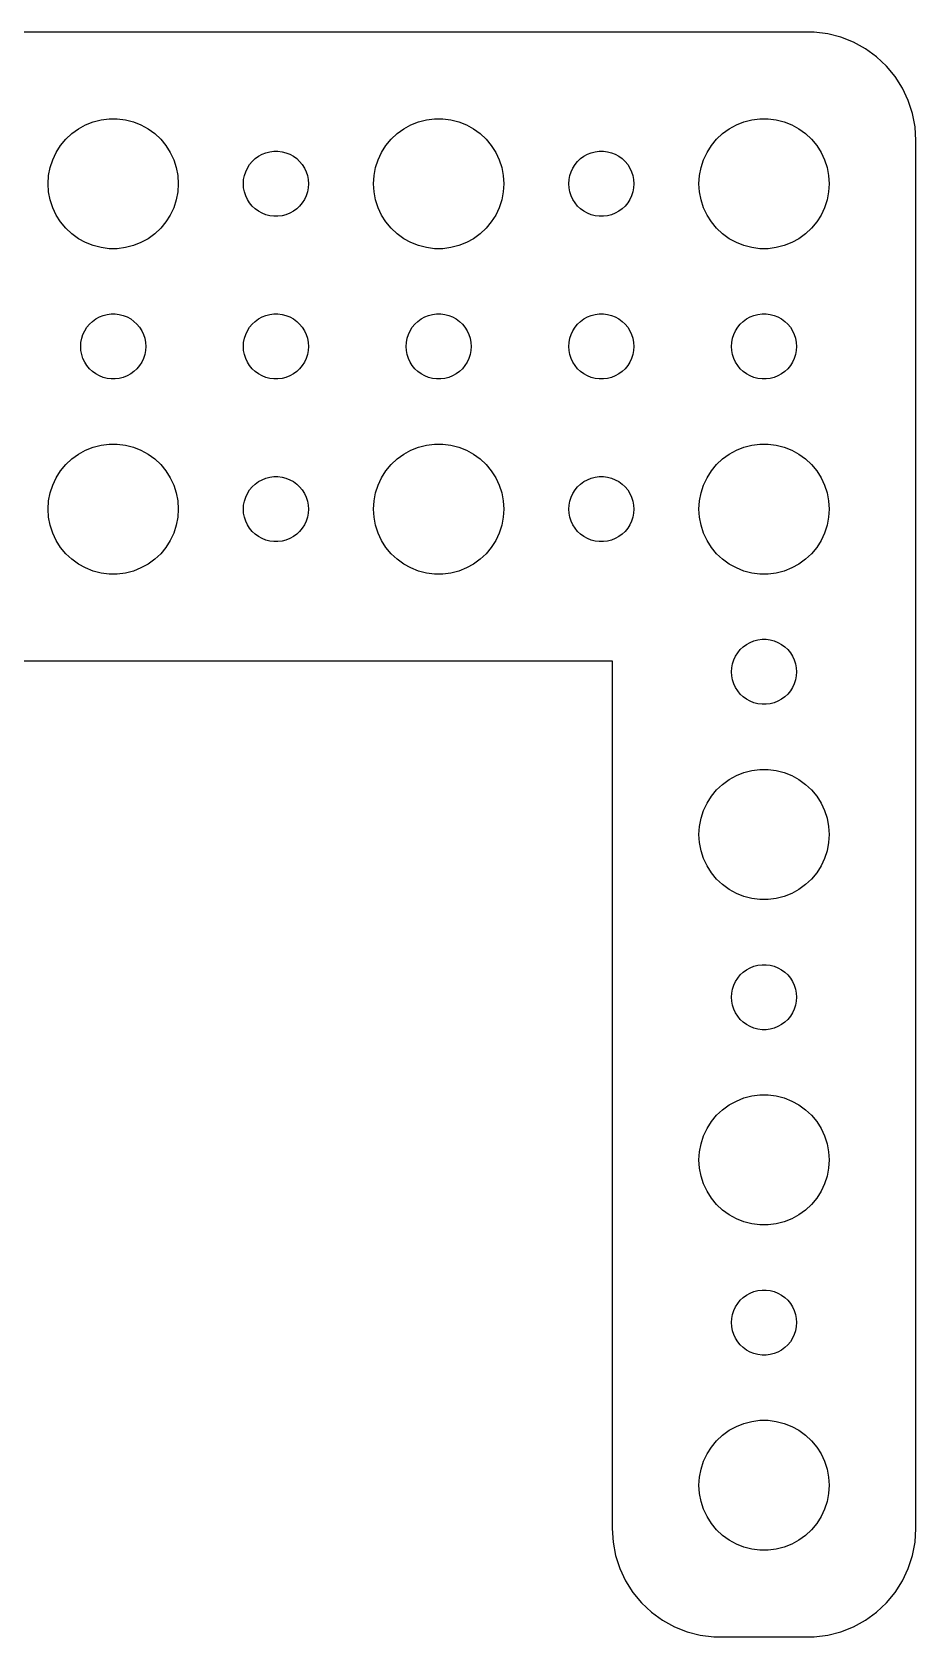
# Model space of a CAD drawing. Header units: metres. Extents: x -37 to 37, y 131 to 373.
# Drawn here: x -3.7 to 37, y 215 to 289 of the extents above; entities that cross this region are included whole.
import ezdxf

# ---------------------------------------------------------------- set-up
doc = ezdxf.new("R2010")
doc.units = ezdxf.units.M

msp = doc.modelspace()

# ---------------------------------------------------------------- linework, layer by layer
for p, q in [((32.3139, 288.99), (-32.3139, 288.99)), ((32.9369, 288.911), (32.3139, 288.99)), ((33.5451, 288.755), (32.9369, 288.911)), ((34.1289, 288.524), (33.5451, 288.755)), ((34.6791, 288.222), (34.1289, 288.524)), ((35.1871, 287.853), (34.6791, 288.222)), ((35.6448, 287.423), (35.1871, 287.853)), ((36.0451, 286.939), (35.6448, 287.423)), ((36.3815, 286.409), (36.0451, 286.939)), ((36.6489, 285.841), (36.3815, 286.409)), ((36.8429, 285.243), (36.6489, 285.841)), ((-1.27733, 284.714), (-0.92705, 284.853)), ((-0.92705, 284.853), (-0.56213, 284.947)), ((-0.56213, 284.947), (-0.18837, 284.994)), ((-0.18837, 284.994), (0.18837, 284.994)), ((0.18837, 284.994), (0.56213, 284.947)), ((0.56213, 284.947), (0.92705, 284.853)), ((0.92705, 284.853), (1.27733, 284.714)), ((13.7227, 284.714), (14.0729, 284.853)), ((14.0729, 284.853), (14.4379, 284.947)), ((14.4379, 284.947), (14.8116, 284.994)), ((14.8116, 284.994), (15.1884, 284.994)), ((15.1884, 284.994), (15.5621, 284.947)), ((15.5621, 284.947), (15.927, 284.853)), ((15.927, 284.853), (16.2773, 284.714)), ((28.7227, 284.714), (29.0729, 284.853)), ((29.0729, 284.853), (29.4379, 284.947)), ((29.4379, 284.947), (29.8116, 284.994)), ((29.8116, 284.994), (30.1884, 284.994)), ((30.1884, 284.994), (30.5621, 284.947)), ((30.5621, 284.947), (30.927, 284.853)), ((30.927, 284.853), (31.2773, 284.714)), ((36.9606, 284.627), (36.8429, 285.243)), ((-2.1869, 284.054), (-1.91226, 284.312)), ((-1.91226, 284.312), (-1.60747, 284.533)), ((-1.60747, 284.533), (-1.27733, 284.714)), ((1.27733, 284.714), (1.60747, 284.533)), ((1.60747, 284.533), (1.91226, 284.312)), ((1.91226, 284.312), (2.1869, 284.054)), ((12.8131, 284.054), (13.0877, 284.312)), ((13.0877, 284.312), (13.3925, 284.533)), ((13.3925, 284.533), (13.7227, 284.714)), ((16.2773, 284.714), (16.6075, 284.533)), ((16.6075, 284.533), (16.9123, 284.312)), ((16.9123, 284.312), (17.1869, 284.054)), ((27.8131, 284.054), (28.0877, 284.312)), ((28.0877, 284.312), (28.3925, 284.533)), ((28.3925, 284.533), (28.7227, 284.714)), ((31.2773, 284.714), (31.6075, 284.533)), ((31.6075, 284.533), (31.9123, 284.312)), ((31.9123, 284.312), (32.1869, 284.054)), ((37, 284), (36.9606, 284.627)), ((-2.78932, 283.104), (-2.62891, 283.445)), ((-2.62891, 283.445), (-2.42705, 283.763)), ((-2.42705, 283.763), (-2.1869, 284.054)), ((2.1869, 284.054), (2.42705, 283.763)), ((2.42705, 283.763), (2.62891, 283.445)), ((2.62891, 283.445), (2.78932, 283.104)), ((6.69626, 283.266), (6.86133, 283.357)), ((6.86133, 283.357), (7.03647, 283.427)), ((7.03647, 283.427), (7.21892, 283.473)), ((7.21892, 283.473), (7.40581, 283.497)), ((7.40581, 283.497), (7.59418, 283.497)), ((7.59418, 283.497), (7.78107, 283.473)), ((7.78107, 283.473), (7.96352, 283.427)), ((7.96352, 283.427), (8.13866, 283.357)), ((8.13866, 283.357), (8.30373, 283.266)), ((12.2107, 283.104), (12.3711, 283.445)), ((12.3711, 283.445), (12.5729, 283.763)), ((12.5729, 283.763), (12.8131, 284.054)), ((17.1869, 284.054), (17.427, 283.763)), ((17.427, 283.763), (17.6289, 283.445)), ((17.6289, 283.445), (17.7893, 283.104)), ((21.6963, 283.266), (21.8613, 283.357)), ((21.8613, 283.357), (22.0365, 283.427)), ((22.0365, 283.427), (22.2189, 283.473)), ((22.2189, 283.473), (22.4058, 283.497)), ((22.4058, 283.497), (22.5942, 283.497)), ((22.5942, 283.497), (22.7811, 283.473)), ((22.7811, 283.473), (22.9635, 283.427)), ((22.9635, 283.427), (23.1387, 283.357)), ((23.1387, 283.357), (23.3037, 283.266)), ((27.2107, 283.104), (27.3711, 283.445)), ((27.3711, 283.445), (27.5729, 283.763)), ((27.5729, 283.763), (27.8131, 284.054)), ((32.1869, 284.054), (32.427, 283.763)), ((32.427, 283.763), (32.6289, 283.445)), ((32.6289, 283.445), (32.7893, 283.104)), ((37, 220), (37, 284)), ((-2.97633, 282.376), (-2.90575, 282.746)), ((-2.90575, 282.746), (-2.78932, 283.104)), ((2.78932, 283.104), (2.90575, 282.746)), ((2.90575, 282.746), (2.97633, 282.376)), ((6.10533, 282.552), (6.18553, 282.723)), ((6.18553, 282.723), (6.28647, 282.882)), ((6.28647, 282.882), (6.40654, 283.027)), ((6.40654, 283.027), (6.54385, 283.156)), ((6.54385, 283.156), (6.69626, 283.266)), ((8.30373, 283.266), (8.45613, 283.156)), ((8.45613, 283.156), (8.59344, 283.027)), ((8.59344, 283.027), (8.71352, 282.882)), ((8.71352, 282.882), (8.81445, 282.723)), ((8.81445, 282.723), (8.89465, 282.552)), ((12.0237, 282.376), (12.0942, 282.746)), ((12.0942, 282.746), (12.2107, 283.104)), ((17.7893, 283.104), (17.9057, 282.746)), ((17.9057, 282.746), (17.9763, 282.376)), ((21.1053, 282.552), (21.1855, 282.723)), ((21.1855, 282.723), (21.2865, 282.882)), ((21.2865, 282.882), (21.4065, 283.027)), ((21.4065, 283.027), (21.5439, 283.156)), ((21.5439, 283.156), (21.6963, 283.266)), ((23.3037, 283.266), (23.4561, 283.156)), ((23.4561, 283.156), (23.5934, 283.027)), ((23.5934, 283.027), (23.7135, 282.882)), ((23.7135, 282.882), (23.8145, 282.723)), ((23.8145, 282.723), (23.8947, 282.552)), ((27.0237, 282.376), (27.0942, 282.746)), ((27.0942, 282.746), (27.2107, 283.104)), ((32.7893, 283.104), (32.9057, 282.746)), ((32.9057, 282.746), (32.9763, 282.376)), ((-3, 282), (-2.97633, 282.376)), ((-2.97633, 281.624), (-3, 282)), ((2.97633, 282.376), (3, 282)), ((3, 282), (2.97633, 281.624)), ((6, 282), (6.01183, 282.188)), ((6.01183, 281.812), (6, 282)), ((6.01183, 282.188), (6.04712, 282.373)), ((6.04712, 282.373), (6.10533, 282.552)), ((8.89465, 282.552), (8.95287, 282.373)), ((8.95287, 282.373), (8.98816, 282.188)), ((8.98816, 282.188), (9, 282)), ((9, 282), (8.98816, 281.812)), ((12, 282), (12.0237, 282.376)), ((12.0237, 281.624), (12, 282)), ((17.9763, 282.376), (18, 282)), ((18, 282), (17.9763, 281.624)), ((21, 282), (21.0118, 282.188)), ((21.0118, 281.812), (21, 282)), ((21.0118, 282.188), (21.0471, 282.373)), ((21.0471, 282.373), (21.1053, 282.552)), ((23.8947, 282.552), (23.9529, 282.373)), ((23.9529, 282.373), (23.9882, 282.188)), ((23.9882, 282.188), (24, 282)), ((24, 282), (23.9882, 281.812)), ((27, 282), (27.0237, 282.376)), ((27.0237, 281.624), (27, 282)), ((32.9763, 282.376), (33, 282)), ((33, 282), (32.9763, 281.624)), ((-2.90575, 281.254), (-2.97633, 281.624)), ((-2.78932, 280.896), (-2.90575, 281.254)), ((2.90575, 281.254), (2.78932, 280.896)), ((2.97633, 281.624), (2.90575, 281.254)), ((6.04712, 281.627), (6.01183, 281.812)), ((6.10533, 281.448), (6.04712, 281.627)), ((6.18553, 281.277), (6.10533, 281.448)), ((6.28647, 281.118), (6.18553, 281.277)), ((8.81445, 281.277), (8.71352, 281.118)), ((8.89465, 281.448), (8.81445, 281.277)), ((8.95287, 281.627), (8.89465, 281.448)), ((8.98816, 281.812), (8.95287, 281.627)), ((12.0942, 281.254), (12.0237, 281.624)), ((12.2107, 280.896), (12.0942, 281.254)), ((17.9057, 281.254), (17.7893, 280.896)), ((17.9763, 281.624), (17.9057, 281.254)), ((21.0471, 281.627), (21.0118, 281.812)), ((21.1053, 281.448), (21.0471, 281.627)), ((21.1855, 281.277), (21.1053, 281.448)), ((21.2865, 281.118), (21.1855, 281.277)), ((23.8145, 281.277), (23.7135, 281.118)), ((23.8947, 281.448), (23.8145, 281.277)), ((23.9529, 281.627), (23.8947, 281.448)), ((23.9882, 281.812), (23.9529, 281.627)), ((27.0942, 281.254), (27.0237, 281.624)), ((27.2107, 280.896), (27.0942, 281.254)), ((32.9057, 281.254), (32.7893, 280.896)), ((32.9763, 281.624), (32.9057, 281.254)), ((-2.62891, 280.555), (-2.78932, 280.896)), ((-2.42705, 280.237), (-2.62891, 280.555)), ((2.62891, 280.555), (2.42705, 280.237)), ((2.78932, 280.896), (2.62891, 280.555)), ((6.40654, 280.973), (6.28647, 281.118)), ((6.54385, 280.844), (6.40654, 280.973)), ((6.69626, 280.734), (6.54385, 280.844)), ((6.86133, 280.643), (6.69626, 280.734)), ((7.03647, 280.573), (6.86133, 280.643)), ((7.21892, 280.527), (7.03647, 280.573)), ((7.40581, 280.503), (7.21892, 280.527)), ((7.59418, 280.503), (7.40581, 280.503)), ((7.78107, 280.527), (7.59418, 280.503)), ((7.96352, 280.573), (7.78107, 280.527)), ((8.13866, 280.643), (7.96352, 280.573)), ((8.30373, 280.734), (8.13866, 280.643)), ((8.45613, 280.844), (8.30373, 280.734)), ((8.59344, 280.973), (8.45613, 280.844)), ((8.71352, 281.118), (8.59344, 280.973)), ((12.3711, 280.555), (12.2107, 280.896)), ((12.5729, 280.237), (12.3711, 280.555)), ((17.6289, 280.555), (17.427, 280.237)), ((17.7893, 280.896), (17.6289, 280.555)), ((21.4065, 280.973), (21.2865, 281.118)), ((21.5439, 280.844), (21.4065, 280.973)), ((21.6963, 280.734), (21.5439, 280.844)), ((21.8613, 280.643), (21.6963, 280.734)), ((22.0365, 280.573), (21.8613, 280.643)), ((22.2189, 280.527), (22.0365, 280.573)), ((22.4058, 280.503), (22.2189, 280.527)), ((22.5942, 280.503), (22.4058, 280.503)), ((22.7811, 280.527), (22.5942, 280.503)), ((22.9635, 280.573), (22.7811, 280.527)), ((23.1387, 280.643), (22.9635, 280.573)), ((23.3037, 280.734), (23.1387, 280.643)), ((23.4561, 280.844), (23.3037, 280.734)), ((23.5934, 280.973), (23.4561, 280.844)), ((23.7135, 281.118), (23.5934, 280.973)), ((27.3711, 280.555), (27.2107, 280.896)), ((27.5729, 280.237), (27.3711, 280.555)), ((32.6289, 280.555), (32.427, 280.237)), ((32.7893, 280.896), (32.6289, 280.555)), ((-2.1869, 279.946), (-2.42705, 280.237)), ((-1.91226, 279.688), (-2.1869, 279.946)), ((-1.60747, 279.467), (-1.91226, 279.688)), ((1.91226, 279.688), (1.60747, 279.467)), ((2.1869, 279.946), (1.91226, 279.688)), ((2.42705, 280.237), (2.1869, 279.946)), ((12.8131, 279.946), (12.5729, 280.237)), ((13.0877, 279.688), (12.8131, 279.946)), ((13.3925, 279.467), (13.0877, 279.688)), ((16.9123, 279.688), (16.6075, 279.467)), ((17.1869, 279.946), (16.9123, 279.688)), ((17.427, 280.237), (17.1869, 279.946)), ((27.8131, 279.946), (27.5729, 280.237)), ((28.0877, 279.688), (27.8131, 279.946)), ((28.3925, 279.467), (28.0877, 279.688)), ((31.9123, 279.688), (31.6075, 279.467)), ((32.1869, 279.946), (31.9123, 279.688)), ((32.427, 280.237), (32.1869, 279.946)), ((-1.27733, 279.286), (-1.60747, 279.467)), ((-0.92705, 279.147), (-1.27733, 279.286)), ((-0.56213, 279.053), (-0.92705, 279.147)), ((-0.18837, 279.006), (-0.56213, 279.053)), ((0.18837, 279.006), (-0.18837, 279.006)), ((0.56213, 279.053), (0.18837, 279.006)), ((0.92705, 279.147), (0.56213, 279.053)), ((1.27733, 279.286), (0.92705, 279.147)), ((1.60747, 279.467), (1.27733, 279.286)), ((13.7227, 279.286), (13.3925, 279.467)), ((14.0729, 279.147), (13.7227, 279.286)), ((14.4379, 279.053), (14.0729, 279.147)), ((14.8116, 279.006), (14.4379, 279.053)), ((15.1884, 279.006), (14.8116, 279.006)), ((15.5621, 279.053), (15.1884, 279.006)), ((15.927, 279.147), (15.5621, 279.053)), ((16.2773, 279.286), (15.927, 279.147)), ((16.6075, 279.467), (16.2773, 279.286)), ((28.7227, 279.286), (28.3925, 279.467)), ((29.0729, 279.147), (28.7227, 279.286)), ((29.4379, 279.053), (29.0729, 279.147)), ((29.8116, 279.006), (29.4379, 279.053)), ((30.1884, 279.006), (29.8116, 279.006)), ((30.5621, 279.053), (30.1884, 279.006)), ((30.927, 279.147), (30.5621, 279.053)), ((31.2773, 279.286), (30.927, 279.147)), ((31.6075, 279.467), (31.2773, 279.286)), ((-0.46352, 275.927), (-0.28107, 275.973)), ((-0.28107, 275.973), (-0.09418, 275.997)), ((-0.09418, 275.997), (0.09418, 275.997)), ((0.09418, 275.997), (0.28107, 275.973)), ((0.28107, 275.973), (0.46352, 275.927)), ((7.03647, 275.927), (7.21892, 275.973)), ((7.21892, 275.973), (7.40581, 275.997)), ((7.40581, 275.997), (7.59418, 275.997)), ((7.59418, 275.997), (7.78107, 275.973)), ((7.78107, 275.973), (7.96352, 275.927)), ((14.5365, 275.927), (14.7189, 275.973)), ((14.7189, 275.973), (14.9058, 275.997)), ((14.9058, 275.997), (15.0942, 275.997)), ((15.0942, 275.997), (15.2811, 275.973)), ((15.2811, 275.973), (15.4635, 275.927)), ((22.0365, 275.927), (22.2189, 275.973)), ((22.2189, 275.973), (22.4058, 275.997)), ((22.4058, 275.997), (22.5942, 275.997)), ((22.5942, 275.997), (22.7811, 275.973)), ((22.7811, 275.973), (22.9635, 275.927)), ((29.5365, 275.927), (29.7189, 275.973)), ((29.7189, 275.973), (29.9058, 275.997)), ((29.9058, 275.997), (30.0942, 275.997)), ((30.0942, 275.997), (30.2811, 275.973)), ((30.2811, 275.973), (30.4635, 275.927)), ((-1.39465, 275.052), (-1.31445, 275.223)), ((-1.31445, 275.223), (-1.21352, 275.382)), ((-1.21352, 275.382), (-1.09344, 275.527)), ((-1.09344, 275.527), (-0.95613, 275.656)), ((-0.95613, 275.656), (-0.80373, 275.766)), ((-0.80373, 275.766), (-0.63866, 275.857)), ((-0.63866, 275.857), (-0.46352, 275.927)), ((0.46352, 275.927), (0.63866, 275.857)), ((0.63866, 275.857), (0.80373, 275.766)), ((0.80373, 275.766), (0.95613, 275.656)), ((0.95613, 275.656), (1.09344, 275.527)), ((1.09344, 275.527), (1.21352, 275.382)), ((1.21352, 275.382), (1.31445, 275.223)), ((1.31445, 275.223), (1.39465, 275.052)), ((6.10533, 275.052), (6.18553, 275.223)), ((6.18553, 275.223), (6.28647, 275.382)), ((6.28647, 275.382), (6.40654, 275.527)), ((6.40654, 275.527), (6.54385, 275.656)), ((6.54385, 275.656), (6.69626, 275.766)), ((6.69626, 275.766), (6.86133, 275.857)), ((6.86133, 275.857), (7.03647, 275.927)), ((7.96352, 275.927), (8.13866, 275.857)), ((8.13866, 275.857), (8.30373, 275.766)), ((8.30373, 275.766), (8.45613, 275.656)), ((8.45613, 275.656), (8.59344, 275.527)), ((8.59344, 275.527), (8.71352, 275.382)), ((8.71352, 275.382), (8.81445, 275.223)), ((8.81445, 275.223), (8.89465, 275.052)), ((13.6053, 275.052), (13.6855, 275.223)), ((13.6855, 275.223), (13.7865, 275.382)), ((13.7865, 275.382), (13.9065, 275.527)), ((13.9065, 275.527), (14.0439, 275.656)), ((14.0439, 275.656), (14.1963, 275.766)), ((14.1963, 275.766), (14.3613, 275.857)), ((14.3613, 275.857), (14.5365, 275.927)), ((15.4635, 275.927), (15.6387, 275.857)), ((15.6387, 275.857), (15.8037, 275.766)), ((15.8037, 275.766), (15.9561, 275.656)), ((15.9561, 275.656), (16.0934, 275.527)), ((16.0934, 275.527), (16.2135, 275.382)), ((16.2135, 275.382), (16.3145, 275.223)), ((16.3145, 275.223), (16.3947, 275.052)), ((21.1053, 275.052), (21.1855, 275.223)), ((21.1855, 275.223), (21.2865, 275.382)), ((21.2865, 275.382), (21.4065, 275.527)), ((21.4065, 275.527), (21.5439, 275.656)), ((21.5439, 275.656), (21.6963, 275.766)), ((21.6963, 275.766), (21.8613, 275.857)), ((21.8613, 275.857), (22.0365, 275.927)), ((22.9635, 275.927), (23.1387, 275.857)), ((23.1387, 275.857), (23.3037, 275.766)), ((23.3037, 275.766), (23.4561, 275.656)), ((23.4561, 275.656), (23.5934, 275.527)), ((23.5934, 275.527), (23.7135, 275.382)), ((23.7135, 275.382), (23.8145, 275.223)), ((23.8145, 275.223), (23.8947, 275.052)), ((28.6053, 275.052), (28.6855, 275.223)), ((28.6855, 275.223), (28.7865, 275.382)), ((28.7865, 275.382), (28.9065, 275.527)), ((28.9065, 275.527), (29.0439, 275.656)), ((29.0439, 275.656), (29.1963, 275.766)), ((29.1963, 275.766), (29.3613, 275.857)), ((29.3613, 275.857), (29.5365, 275.927)), ((30.4635, 275.927), (30.6387, 275.857)), ((30.6387, 275.857), (30.8037, 275.766)), ((30.8037, 275.766), (30.9561, 275.656)), ((30.9561, 275.656), (31.0934, 275.527)), ((31.0934, 275.527), (31.2135, 275.382)), ((31.2135, 275.382), (31.3145, 275.223)), ((31.3145, 275.223), (31.3947, 275.052)), ((-1.5, 274.5), (-1.48816, 274.688)), ((-1.48816, 274.312), (-1.5, 274.5)), ((-1.48816, 274.688), (-1.45287, 274.873)), ((-1.45287, 274.873), (-1.39465, 275.052)), ((1.39465, 275.052), (1.45287, 274.873)), ((1.45287, 274.873), (1.48816, 274.688)), ((1.48816, 274.688), (1.5, 274.5)), ((1.5, 274.5), (1.48816, 274.312)), ((6, 274.5), (6.01183, 274.688)), ((6.01183, 274.312), (6, 274.5)), ((6.01183, 274.688), (6.04712, 274.873)), ((6.04712, 274.873), (6.10533, 275.052)), ((8.89465, 275.052), (8.95287, 274.873)), ((8.95287, 274.873), (8.98816, 274.688)), ((8.98816, 274.688), (9, 274.5)), ((9, 274.5), (8.98816, 274.312)), ((13.5, 274.5), (13.5118, 274.688)), ((13.5118, 274.312), (13.5, 274.5)), ((13.5118, 274.688), (13.5471, 274.873)), ((13.5471, 274.873), (13.6053, 275.052)), ((16.3947, 275.052), (16.4529, 274.873)), ((16.4529, 274.873), (16.4882, 274.688)), ((16.4882, 274.688), (16.5, 274.5)), ((16.5, 274.5), (16.4882, 274.312)), ((21, 274.5), (21.0118, 274.688)), ((21.0118, 274.312), (21, 274.5)), ((21.0118, 274.688), (21.0471, 274.873)), ((21.0471, 274.873), (21.1053, 275.052)), ((23.8947, 275.052), (23.9529, 274.873)), ((23.9529, 274.873), (23.9882, 274.688)), ((23.9882, 274.688), (24, 274.5)), ((24, 274.5), (23.9882, 274.312)), ((28.5, 274.5), (28.5118, 274.688)), ((28.5118, 274.312), (28.5, 274.5)), ((28.5118, 274.688), (28.5471, 274.873)), ((28.5471, 274.873), (28.6053, 275.052)), ((31.3947, 275.052), (31.4529, 274.873)), ((31.4529, 274.873), (31.4882, 274.688)), ((31.4882, 274.688), (31.5, 274.5)), ((31.5, 274.5), (31.4882, 274.312)), ((-1.45287, 274.127), (-1.48816, 274.312)), ((-1.39465, 273.948), (-1.45287, 274.127)), ((-1.31445, 273.777), (-1.39465, 273.948)), ((-1.21352, 273.618), (-1.31445, 273.777)), ((1.31445, 273.777), (1.21352, 273.618)), ((1.39465, 273.948), (1.31445, 273.777)), ((1.45287, 274.127), (1.39465, 273.948)), ((1.48816, 274.312), (1.45287, 274.127)), ((6.04712, 274.127), (6.01183, 274.312)), ((6.10533, 273.948), (6.04712, 274.127)), ((6.18553, 273.777), (6.10533, 273.948)), ((6.28647, 273.618), (6.18553, 273.777)), ((8.81445, 273.777), (8.71352, 273.618)), ((8.89465, 273.948), (8.81445, 273.777)), ((8.95287, 274.127), (8.89465, 273.948)), ((8.98816, 274.312), (8.95287, 274.127)), ((13.5471, 274.127), (13.5118, 274.312)), ((13.6053, 273.948), (13.5471, 274.127)), ((13.6855, 273.777), (13.6053, 273.948)), ((13.7865, 273.618), (13.6855, 273.777)), ((16.3145, 273.777), (16.2135, 273.618)), ((16.3947, 273.948), (16.3145, 273.777)), ((16.4529, 274.127), (16.3947, 273.948)), ((16.4882, 274.312), (16.4529, 274.127)), ((21.0471, 274.127), (21.0118, 274.312)), ((21.1053, 273.948), (21.0471, 274.127)), ((21.1855, 273.777), (21.1053, 273.948)), ((21.2865, 273.618), (21.1855, 273.777)), ((23.8145, 273.777), (23.7135, 273.618)), ((23.8947, 273.948), (23.8145, 273.777)), ((23.9529, 274.127), (23.8947, 273.948)), ((23.9882, 274.312), (23.9529, 274.127)), ((28.5471, 274.127), (28.5118, 274.312)), ((28.6053, 273.948), (28.5471, 274.127)), ((28.6855, 273.777), (28.6053, 273.948)), ((28.7865, 273.618), (28.6855, 273.777)), ((31.3145, 273.777), (31.2135, 273.618)), ((31.3947, 273.948), (31.3145, 273.777)), ((31.4529, 274.127), (31.3947, 273.948)), ((31.4882, 274.312), (31.4529, 274.127)), ((-1.09344, 273.473), (-1.21352, 273.618)), ((-0.95613, 273.344), (-1.09344, 273.473)), ((-0.80373, 273.234), (-0.95613, 273.344)), ((-0.63866, 273.143), (-0.80373, 273.234)), ((-0.46352, 273.073), (-0.63866, 273.143)), ((-0.28107, 273.027), (-0.46352, 273.073)), ((-0.09418, 273.003), (-0.28107, 273.027)), ((0.09418, 273.003), (-0.09418, 273.003)), ((0.28107, 273.027), (0.09418, 273.003)), ((0.46352, 273.073), (0.28107, 273.027)), ((0.63866, 273.143), (0.46352, 273.073)), ((0.80373, 273.234), (0.63866, 273.143)), ((0.95613, 273.344), (0.80373, 273.234)), ((1.09344, 273.473), (0.95613, 273.344)), ((1.21352, 273.618), (1.09344, 273.473)), ((6.40654, 273.473), (6.28647, 273.618)), ((6.54385, 273.344), (6.40654, 273.473)), ((6.69626, 273.234), (6.54385, 273.344)), ((6.86133, 273.143), (6.69626, 273.234)), ((7.03647, 273.073), (6.86133, 273.143)), ((7.21892, 273.027), (7.03647, 273.073)), ((7.40581, 273.003), (7.21892, 273.027)), ((7.59418, 273.003), (7.40581, 273.003)), ((7.78107, 273.027), (7.59418, 273.003)), ((7.96352, 273.073), (7.78107, 273.027)), ((8.13866, 273.143), (7.96352, 273.073)), ((8.30373, 273.234), (8.13866, 273.143)), ((8.45613, 273.344), (8.30373, 273.234)), ((8.59344, 273.473), (8.45613, 273.344)), ((8.71352, 273.618), (8.59344, 273.473)), ((13.9065, 273.473), (13.7865, 273.618)), ((14.0439, 273.344), (13.9065, 273.473)), ((14.1963, 273.234), (14.0439, 273.344)), ((14.3613, 273.143), (14.1963, 273.234)), ((14.5365, 273.073), (14.3613, 273.143)), ((14.7189, 273.027), (14.5365, 273.073)), ((14.9058, 273.003), (14.7189, 273.027)), ((15.0942, 273.003), (14.9058, 273.003)), ((15.2811, 273.027), (15.0942, 273.003)), ((15.4635, 273.073), (15.2811, 273.027)), ((15.6387, 273.143), (15.4635, 273.073)), ((15.8037, 273.234), (15.6387, 273.143)), ((15.9561, 273.344), (15.8037, 273.234)), ((16.0934, 273.473), (15.9561, 273.344)), ((16.2135, 273.618), (16.0934, 273.473)), ((21.4065, 273.473), (21.2865, 273.618)), ((21.5439, 273.344), (21.4065, 273.473)), ((21.6963, 273.234), (21.5439, 273.344)), ((21.8613, 273.143), (21.6963, 273.234)), ((22.0365, 273.073), (21.8613, 273.143)), ((22.2189, 273.027), (22.0365, 273.073)), ((22.4058, 273.003), (22.2189, 273.027)), ((22.5942, 273.003), (22.4058, 273.003)), ((22.7811, 273.027), (22.5942, 273.003)), ((22.9635, 273.073), (22.7811, 273.027)), ((23.1387, 273.143), (22.9635, 273.073)), ((23.3037, 273.234), (23.1387, 273.143)), ((23.4561, 273.344), (23.3037, 273.234)), ((23.5934, 273.473), (23.4561, 273.344)), ((23.7135, 273.618), (23.5934, 273.473)), ((28.9065, 273.473), (28.7865, 273.618)), ((29.0439, 273.344), (28.9065, 273.473)), ((29.1963, 273.234), (29.0439, 273.344)), ((29.3613, 273.143), (29.1963, 273.234)), ((29.5365, 273.073), (29.3613, 273.143)), ((29.7189, 273.027), (29.5365, 273.073)), ((29.9058, 273.003), (29.7189, 273.027)), ((30.0942, 273.003), (29.9058, 273.003)), ((30.2811, 273.027), (30.0942, 273.003)), ((30.4635, 273.073), (30.2811, 273.027)), ((30.6387, 273.143), (30.4635, 273.073)), ((30.8037, 273.234), (30.6387, 273.143)), ((30.9561, 273.344), (30.8037, 273.234)), ((31.0934, 273.473), (30.9561, 273.344)), ((31.2135, 273.618), (31.0934, 273.473)), ((-2.1869, 269.054), (-1.91226, 269.312)), ((-1.91226, 269.312), (-1.60747, 269.533)), ((-1.60747, 269.533), (-1.27733, 269.714)), ((-1.27733, 269.714), (-0.92705, 269.853)), ((-0.92705, 269.853), (-0.56213, 269.947)), ((-0.56213, 269.947), (-0.18837, 269.994)), ((-0.18837, 269.994), (0.18837, 269.994)), ((0.18837, 269.994), (0.56213, 269.947)), ((0.56213, 269.947), (0.92705, 269.853)), ((0.92705, 269.853), (1.27733, 269.714)), ((1.27733, 269.714), (1.60747, 269.533)), ((1.60747, 269.533), (1.91226, 269.312)), ((1.91226, 269.312), (2.1869, 269.054)), ((12.8131, 269.054), (13.0877, 269.312)), ((13.0877, 269.312), (13.3925, 269.533)), ((13.3925, 269.533), (13.7227, 269.714)), ((13.7227, 269.714), (14.0729, 269.853)), ((14.0729, 269.853), (14.4379, 269.947)), ((14.4379, 269.947), (14.8116, 269.994)), ((14.8116, 269.994), (15.1884, 269.994)), ((15.1884, 269.994), (15.5621, 269.947)), ((15.5621, 269.947), (15.927, 269.853)), ((15.927, 269.853), (16.2773, 269.714)), ((16.2773, 269.714), (16.6075, 269.533)), ((16.6075, 269.533), (16.9123, 269.312)), ((16.9123, 269.312), (17.1869, 269.054)), ((27.8131, 269.054), (28.0877, 269.312)), ((28.0877, 269.312), (28.3925, 269.533)), ((28.3925, 269.533), (28.7227, 269.714)), ((28.7227, 269.714), (29.0729, 269.853)), ((29.0729, 269.853), (29.4379, 269.947)), ((29.4379, 269.947), (29.8116, 269.994)), ((29.8116, 269.994), (30.1884, 269.994)), ((30.1884, 269.994), (30.5621, 269.947)), ((30.5621, 269.947), (30.927, 269.853)), ((30.927, 269.853), (31.2773, 269.714)), ((31.2773, 269.714), (31.6075, 269.533)), ((31.6075, 269.533), (31.9123, 269.312)), ((31.9123, 269.312), (32.1869, 269.054)), ((-2.62891, 268.445), (-2.42705, 268.763)), ((-2.42705, 268.763), (-2.1869, 269.054)), ((2.1869, 269.054), (2.42705, 268.763)), ((2.42705, 268.763), (2.62891, 268.445)), ((12.3711, 268.445), (12.5729, 268.763)), ((12.5729, 268.763), (12.8131, 269.054)), ((17.1869, 269.054), (17.427, 268.763)), ((17.427, 268.763), (17.6289, 268.445)), ((27.3711, 268.445), (27.5729, 268.763)), ((27.5729, 268.763), (27.8131, 269.054)), ((32.1869, 269.054), (32.427, 268.763)), ((32.427, 268.763), (32.6289, 268.445)), ((-2.90575, 267.746), (-2.78932, 268.104)), ((-2.78932, 268.104), (-2.62891, 268.445)), ((2.62891, 268.445), (2.78932, 268.104)), ((2.78932, 268.104), (2.90575, 267.746)), ((6.18553, 267.723), (6.28647, 267.882)), ((6.28647, 267.882), (6.40654, 268.027)), ((6.40654, 268.027), (6.54385, 268.156)), ((6.54385, 268.156), (6.69626, 268.266)), ((6.69626, 268.266), (6.86133, 268.357)), ((6.86133, 268.357), (7.03647, 268.427)), ((7.03647, 268.427), (7.21892, 268.473)), ((7.21892, 268.473), (7.40581, 268.497)), ((7.40581, 268.497), (7.59418, 268.497)), ((7.59418, 268.497), (7.78107, 268.473)), ((7.78107, 268.473), (7.96352, 268.427)), ((7.96352, 268.427), (8.13866, 268.357)), ((8.13866, 268.357), (8.30373, 268.266)), ((8.30373, 268.266), (8.45613, 268.156)), ((8.45613, 268.156), (8.59344, 268.027)), ((8.59344, 268.027), (8.71352, 267.882)), ((8.71352, 267.882), (8.81445, 267.723)), ((12.0942, 267.746), (12.2107, 268.104)), ((12.2107, 268.104), (12.3711, 268.445)), ((17.6289, 268.445), (17.7893, 268.104)), ((17.7893, 268.104), (17.9057, 267.746)), ((21.1855, 267.723), (21.2865, 267.882)), ((21.2865, 267.882), (21.4065, 268.027)), ((21.4065, 268.027), (21.5439, 268.156)), ((21.5439, 268.156), (21.6963, 268.266)), ((21.6963, 268.266), (21.8613, 268.357)), ((21.8613, 268.357), (22.0365, 268.427)), ((22.0365, 268.427), (22.2189, 268.473)), ((22.2189, 268.473), (22.4058, 268.497)), ((22.4058, 268.497), (22.5942, 268.497)), ((22.5942, 268.497), (22.7811, 268.473)), ((22.7811, 268.473), (22.9635, 268.427)), ((22.9635, 268.427), (23.1387, 268.357)), ((23.1387, 268.357), (23.3037, 268.266)), ((23.3037, 268.266), (23.4561, 268.156)), ((23.4561, 268.156), (23.5934, 268.027)), ((23.5934, 268.027), (23.7135, 267.882)), ((23.7135, 267.882), (23.8145, 267.723)), ((27.0942, 267.746), (27.2107, 268.104)), ((27.2107, 268.104), (27.3711, 268.445)), ((32.6289, 268.445), (32.7893, 268.104)), ((32.7893, 268.104), (32.9057, 267.746)), ((-3, 267), (-2.97633, 267.376)), ((-2.97633, 267.376), (-2.90575, 267.746)), ((2.90575, 267.746), (2.97633, 267.376)), ((2.97633, 267.376), (3, 267)), ((6, 267), (6.01183, 267.188)), ((6.01183, 267.188), (6.04712, 267.373)), ((6.04712, 267.373), (6.10533, 267.552)), ((6.10533, 267.552), (6.18553, 267.723)), ((8.81445, 267.723), (8.89465, 267.552)), ((8.89465, 267.552), (8.95287, 267.373)), ((8.95287, 267.373), (8.98816, 267.188)), ((8.98816, 267.188), (9, 267)), ((12, 267), (12.0237, 267.376)), ((12.0237, 267.376), (12.0942, 267.746)), ((17.9057, 267.746), (17.9763, 267.376)), ((17.9763, 267.376), (18, 267)), ((21, 267), (21.0118, 267.188)), ((21.0118, 267.188), (21.0471, 267.373)), ((21.0471, 267.373), (21.1053, 267.552)), ((21.1053, 267.552), (21.1855, 267.723)), ((23.8145, 267.723), (23.8947, 267.552)), ((23.8947, 267.552), (23.9529, 267.373)), ((23.9529, 267.373), (23.9882, 267.188)), ((23.9882, 267.188), (24, 267)), ((27, 267), (27.0237, 267.376)), ((27.0237, 267.376), (27.0942, 267.746)), ((32.9057, 267.746), (32.9763, 267.376)), ((32.9763, 267.376), (33, 267)), ((-2.97633, 266.624), (-3, 267)), ((-2.90575, 266.254), (-2.97633, 266.624)), ((2.97633, 266.624), (2.90575, 266.254)), ((3, 267), (2.97633, 266.624)), ((6.01183, 266.812), (6, 267)), ((6.04712, 266.627), (6.01183, 266.812)), ((6.10533, 266.448), (6.04712, 266.627)), ((6.18553, 266.277), (6.10533, 266.448)), ((8.89465, 266.448), (8.81445, 266.277)), ((8.95287, 266.627), (8.89465, 266.448)), ((8.98816, 266.812), (8.95287, 266.627)), ((9, 267), (8.98816, 266.812)), ((12.0237, 266.624), (12, 267)), ((12.0942, 266.254), (12.0237, 266.624)), ((17.9763, 266.624), (17.9057, 266.254)), ((18, 267), (17.9763, 266.624)), ((21.0118, 266.812), (21, 267)), ((21.0471, 266.627), (21.0118, 266.812)), ((21.1053, 266.448), (21.0471, 266.627)), ((21.1855, 266.277), (21.1053, 266.448)), ((23.8947, 266.448), (23.8145, 266.277)), ((23.9529, 266.627), (23.8947, 266.448)), ((23.9882, 266.812), (23.9529, 266.627)), ((24, 267), (23.9882, 266.812)), ((27.0237, 266.624), (27, 267)), ((27.0942, 266.254), (27.0237, 266.624)), ((32.9763, 266.624), (32.9057, 266.254)), ((33, 267), (32.9763, 266.624)), ((-2.78932, 265.896), (-2.90575, 266.254)), ((-2.62891, 265.555), (-2.78932, 265.896)), ((2.78932, 265.896), (2.62891, 265.555)), ((2.90575, 266.254), (2.78932, 265.896)), ((6.28647, 266.118), (6.18553, 266.277)), ((6.40654, 265.973), (6.28647, 266.118)), ((6.54385, 265.844), (6.40654, 265.973)), ((6.69626, 265.734), (6.54385, 265.844)), ((6.86133, 265.643), (6.69626, 265.734)), ((7.03647, 265.573), (6.86133, 265.643)), ((8.13866, 265.643), (7.96352, 265.573)), ((8.30373, 265.734), (8.13866, 265.643)), ((8.45613, 265.844), (8.30373, 265.734)), ((8.59344, 265.973), (8.45613, 265.844)), ((8.71352, 266.118), (8.59344, 265.973)), ((8.81445, 266.277), (8.71352, 266.118)), ((12.2107, 265.896), (12.0942, 266.254)), ((12.3711, 265.555), (12.2107, 265.896)), ((17.7893, 265.896), (17.6289, 265.555)), ((17.9057, 266.254), (17.7893, 265.896)), ((21.2865, 266.118), (21.1855, 266.277)), ((21.4065, 265.973), (21.2865, 266.118)), ((21.5439, 265.844), (21.4065, 265.973)), ((21.6963, 265.734), (21.5439, 265.844)), ((21.8613, 265.643), (21.6963, 265.734)), ((22.0365, 265.573), (21.8613, 265.643)), ((23.1387, 265.643), (22.9635, 265.573)), ((23.3037, 265.734), (23.1387, 265.643)), ((23.4561, 265.844), (23.3037, 265.734)), ((23.5934, 265.973), (23.4561, 265.844)), ((23.7135, 266.118), (23.5934, 265.973)), ((23.8145, 266.277), (23.7135, 266.118)), ((27.2107, 265.896), (27.0942, 266.254)), ((27.3711, 265.555), (27.2107, 265.896)), ((32.7893, 265.896), (32.6289, 265.555)), ((32.9057, 266.254), (32.7893, 265.896)), ((-2.42705, 265.237), (-2.62891, 265.555)), ((-2.1869, 264.946), (-2.42705, 265.237)), ((-1.91226, 264.688), (-2.1869, 264.946)), ((2.1869, 264.946), (1.91226, 264.688)), ((2.42705, 265.237), (2.1869, 264.946)), ((2.62891, 265.555), (2.42705, 265.237)), ((7.21892, 265.527), (7.03647, 265.573)), ((7.40581, 265.503), (7.21892, 265.527)), ((7.59418, 265.503), (7.40581, 265.503)), ((7.78107, 265.527), (7.59418, 265.503)), ((7.96352, 265.573), (7.78107, 265.527)), ((12.5729, 265.237), (12.3711, 265.555)), ((12.8131, 264.946), (12.5729, 265.237)), ((13.0877, 264.688), (12.8131, 264.946)), ((17.1869, 264.946), (16.9123, 264.688)), ((17.427, 265.237), (17.1869, 264.946)), ((17.6289, 265.555), (17.427, 265.237)), ((22.2189, 265.527), (22.0365, 265.573)), ((22.4058, 265.503), (22.2189, 265.527)), ((22.5942, 265.503), (22.4058, 265.503)), ((22.7811, 265.527), (22.5942, 265.503)), ((22.9635, 265.573), (22.7811, 265.527)), ((27.5729, 265.237), (27.3711, 265.555)), ((27.8131, 264.946), (27.5729, 265.237)), ((28.0877, 264.688), (27.8131, 264.946)), ((32.1869, 264.946), (31.9123, 264.688)), ((32.427, 265.237), (32.1869, 264.946)), ((32.6289, 265.555), (32.427, 265.237)), ((-1.60747, 264.467), (-1.91226, 264.688)), ((-1.27733, 264.286), (-1.60747, 264.467)), ((-0.92705, 264.147), (-1.27733, 264.286)), ((-0.56213, 264.053), (-0.92705, 264.147)), ((0.92705, 264.147), (0.56213, 264.053)), ((1.27733, 264.286), (0.92705, 264.147)), ((1.60747, 264.467), (1.27733, 264.286)), ((1.91226, 264.688), (1.60747, 264.467)), ((13.3925, 264.467), (13.0877, 264.688)), ((13.7227, 264.286), (13.3925, 264.467)), ((14.0729, 264.147), (13.7227, 264.286)), ((14.4379, 264.053), (14.0729, 264.147)), ((15.927, 264.147), (15.5621, 264.053)), ((16.2773, 264.286), (15.927, 264.147)), ((16.6075, 264.467), (16.2773, 264.286)), ((16.9123, 264.688), (16.6075, 264.467)), ((28.3925, 264.467), (28.0877, 264.688)), ((28.7227, 264.286), (28.3925, 264.467)), ((29.0729, 264.147), (28.7227, 264.286)), ((29.4379, 264.053), (29.0729, 264.147)), ((30.927, 264.147), (30.5621, 264.053)), ((31.2773, 264.286), (30.927, 264.147)), ((31.6075, 264.467), (31.2773, 264.286)), ((31.9123, 264.688), (31.6075, 264.467)), ((-0.18837, 264.006), (-0.56213, 264.053)), ((0.18837, 264.006), (-0.18837, 264.006)), ((0.56213, 264.053), (0.18837, 264.006)), ((14.8116, 264.006), (14.4379, 264.053)), ((15.1884, 264.006), (14.8116, 264.006)), ((15.5621, 264.053), (15.1884, 264.006)), ((29.8116, 264.006), (29.4379, 264.053)), ((30.1884, 264.006), (29.8116, 264.006)), ((30.5621, 264.053), (30.1884, 264.006)), ((28.7865, 260.382), (28.9065, 260.527)), ((28.9065, 260.527), (29.0439, 260.656)), ((29.0439, 260.656), (29.1963, 260.766)), ((29.1963, 260.766), (29.3613, 260.857)), ((29.3613, 260.857), (29.5365, 260.927)), ((29.5365, 260.927), (29.7189, 260.973)), ((29.7189, 260.973), (29.9058, 260.997)), ((29.9058, 260.997), (30.0942, 260.997)), ((30.0942, 260.997), (30.2811, 260.973)), ((30.2811, 260.973), (30.4635, 260.927)), ((30.4635, 260.927), (30.6387, 260.857)), ((30.6387, 260.857), (30.8037, 260.766)), ((30.8037, 260.766), (30.9561, 260.656)), ((30.9561, 260.656), (31.0934, 260.527)), ((31.0934, 260.527), (31.2135, 260.382)), ((-23, 260.01), (23, 260.01)), ((23, 260.01), (23, 220)), ((28.5, 259.5), (28.5118, 259.688)), ((28.5118, 259.688), (28.5471, 259.873)), ((28.5471, 259.873), (28.6053, 260.052)), ((28.6053, 260.052), (28.6855, 260.223)), ((28.6855, 260.223), (28.7865, 260.382)), ((31.2135, 260.382), (31.3145, 260.223)), ((31.3145, 260.223), (31.3947, 260.052)), ((31.3947, 260.052), (31.4529, 259.873)), ((31.4529, 259.873), (31.4882, 259.688)), ((31.4882, 259.688), (31.5, 259.5)), ((28.5118, 259.312), (28.5, 259.5)), ((28.5471, 259.127), (28.5118, 259.312)), ((28.6053, 258.948), (28.5471, 259.127)), ((28.6855, 258.777), (28.6053, 258.948)), ((31.3947, 258.948), (31.3145, 258.777)), ((31.4529, 259.127), (31.3947, 258.948)), ((31.4882, 259.312), (31.4529, 259.127)), ((31.5, 259.5), (31.4882, 259.312)), ((28.7865, 258.618), (28.6855, 258.777)), ((28.9065, 258.473), (28.7865, 258.618)), ((29.0439, 258.344), (28.9065, 258.473)), ((29.1963, 258.234), (29.0439, 258.344)), ((29.3613, 258.143), (29.1963, 258.234)), ((30.8037, 258.234), (30.6387, 258.143)), ((30.9561, 258.344), (30.8037, 258.234)), ((31.0934, 258.473), (30.9561, 258.344)), ((31.2135, 258.618), (31.0934, 258.473)), ((31.3145, 258.777), (31.2135, 258.618)), ((29.5365, 258.073), (29.3613, 258.143)), ((29.7189, 258.027), (29.5365, 258.073)), ((29.9058, 258.003), (29.7189, 258.027)), ((30.0942, 258.003), (29.9058, 258.003)), ((30.2811, 258.027), (30.0942, 258.003)), ((30.4635, 258.073), (30.2811, 258.027)), ((30.6387, 258.143), (30.4635, 258.073)), ((28.0877, 254.312), (28.3925, 254.533)), ((28.3925, 254.533), (28.7227, 254.714)), ((28.7227, 254.714), (29.0729, 254.853)), ((29.0729, 254.853), (29.4379, 254.947)), ((29.4379, 254.947), (29.8116, 254.994)), ((29.8116, 254.994), (30.1884, 254.994)), ((30.1884, 254.994), (30.5621, 254.947)), ((30.5621, 254.947), (30.927, 254.853)), ((30.927, 254.853), (31.2773, 254.714)), ((31.2773, 254.714), (31.6075, 254.533)), ((31.6075, 254.533), (31.9123, 254.312)), ((27.3711, 253.445), (27.5729, 253.763)), ((27.5729, 253.763), (27.8131, 254.054)), ((27.8131, 254.054), (28.0877, 254.312)), ((31.9123, 254.312), (32.1869, 254.054)), ((32.1869, 254.054), (32.427, 253.763)), ((32.427, 253.763), (32.6289, 253.445)), ((27.0942, 252.746), (27.2107, 253.104)), ((27.2107, 253.104), (27.3711, 253.445)), ((32.6289, 253.445), (32.7893, 253.104)), ((32.7893, 253.104), (32.9057, 252.746)), ((27, 252), (27.0237, 252.376)), ((27.0237, 252.376), (27.0942, 252.746)), ((32.9057, 252.746), (32.9763, 252.376)), ((32.9763, 252.376), (33, 252)), ((27.0237, 251.624), (27, 252)), ((27.0942, 251.254), (27.0237, 251.624)), ((32.9763, 251.624), (32.9057, 251.254)), ((33, 252), (32.9763, 251.624)), ((27.2107, 250.896), (27.0942, 251.254)), ((27.3711, 250.555), (27.2107, 250.896)), ((32.7893, 250.896), (32.6289, 250.555)), ((32.9057, 251.254), (32.7893, 250.896)), ((27.5729, 250.237), (27.3711, 250.555)), ((27.8131, 249.946), (27.5729, 250.237)), ((32.427, 250.237), (32.1869, 249.946)), ((32.6289, 250.555), (32.427, 250.237)), ((28.0877, 249.688), (27.8131, 249.946)), ((28.3925, 249.467), (28.0877, 249.688)), ((28.7227, 249.286), (28.3925, 249.467)), ((31.6075, 249.467), (31.2773, 249.286)), ((31.9123, 249.688), (31.6075, 249.467)), ((32.1869, 249.946), (31.9123, 249.688)), ((29.0729, 249.147), (28.7227, 249.286)), ((29.4379, 249.053), (29.0729, 249.147)), ((29.8116, 249.006), (29.4379, 249.053)), ((30.1884, 249.006), (29.8116, 249.006)), ((30.5621, 249.053), (30.1884, 249.006)), ((30.927, 249.147), (30.5621, 249.053)), ((31.2773, 249.286), (30.927, 249.147)), ((28.9065, 245.527), (29.0439, 245.656)), ((29.0439, 245.656), (29.1963, 245.766)), ((29.1963, 245.766), (29.3613, 245.857)), ((29.3613, 245.857), (29.5365, 245.927)), ((29.5365, 245.927), (29.7189, 245.973)), ((29.7189, 245.973), (29.9058, 245.997)), ((29.9058, 245.997), (30.0942, 245.997)), ((30.0942, 245.997), (30.2811, 245.973)), ((30.2811, 245.973), (30.4635, 245.927)), ((30.4635, 245.927), (30.6387, 245.857)), ((30.6387, 245.857), (30.8037, 245.766)), ((30.8037, 245.766), (30.9561, 245.656)), ((30.9561, 245.656), (31.0934, 245.527)), ((28.5471, 244.873), (28.6053, 245.052)), ((28.6053, 245.052), (28.6855, 245.223)), ((28.6855, 245.223), (28.7865, 245.382)), ((28.7865, 245.382), (28.9065, 245.527)), ((31.0934, 245.527), (31.2135, 245.382)), ((31.2135, 245.382), (31.3145, 245.223)), ((31.3145, 245.223), (31.3947, 245.052)), ((31.3947, 245.052), (31.4529, 244.873)), ((28.5, 244.5), (28.5118, 244.688)), ((28.5118, 244.312), (28.5, 244.5)), ((28.5118, 244.688), (28.5471, 244.873)), ((28.5471, 244.127), (28.5118, 244.312)), ((31.4529, 244.873), (31.4882, 244.688)), ((31.4882, 244.312), (31.4529, 244.127)), ((31.4882, 244.688), (31.5, 244.5)), ((31.5, 244.5), (31.4882, 244.312)), ((28.6053, 243.948), (28.5471, 244.127)), ((28.6855, 243.777), (28.6053, 243.948)), ((28.7865, 243.618), (28.6855, 243.777)), ((28.9065, 243.473), (28.7865, 243.618)), ((29.0439, 243.344), (28.9065, 243.473)), ((31.0934, 243.473), (30.9561, 243.344)), ((31.2135, 243.618), (31.0934, 243.473)), ((31.3145, 243.777), (31.2135, 243.618)), ((31.3947, 243.948), (31.3145, 243.777)), ((31.4529, 244.127), (31.3947, 243.948)), ((29.1963, 243.234), (29.0439, 243.344)), ((29.3613, 243.143), (29.1963, 243.234)), ((29.5365, 243.073), (29.3613, 243.143)), ((29.7189, 243.027), (29.5365, 243.073)), ((29.9058, 243.003), (29.7189, 243.027)), ((30.0942, 243.003), (29.9058, 243.003)), ((30.2811, 243.027), (30.0942, 243.003)), ((30.4635, 243.073), (30.2811, 243.027)), ((30.6387, 243.143), (30.4635, 243.073)), ((30.8037, 243.234), (30.6387, 243.143)), ((30.9561, 243.344), (30.8037, 243.234)), ((28.3925, 239.533), (28.7227, 239.714)), ((28.7227, 239.714), (29.0729, 239.853)), ((29.0729, 239.853), (29.4379, 239.947)), ((29.4379, 239.947), (29.8116, 239.994)), ((29.8116, 239.994), (30.1884, 239.994)), ((30.1884, 239.994), (30.5621, 239.947)), ((30.5621, 239.947), (30.927, 239.853)), ((30.927, 239.853), (31.2773, 239.714)), ((31.2773, 239.714), (31.6075, 239.533)), ((27.5729, 238.763), (27.8131, 239.054)), ((27.8131, 239.054), (28.0877, 239.312)), ((28.0877, 239.312), (28.3925, 239.533)), ((31.6075, 239.533), (31.9123, 239.312)), ((31.9123, 239.312), (32.1869, 239.054)), ((32.1869, 239.054), (32.427, 238.763)), ((27.2107, 238.104), (27.3711, 238.445)), ((27.3711, 238.445), (27.5729, 238.763)), ((32.427, 238.763), (32.6289, 238.445)), ((32.6289, 238.445), (32.7893, 238.104)), ((27.0237, 237.376), (27.0942, 237.746)), ((27.0942, 237.746), (27.2107, 238.104)), ((32.7893, 238.104), (32.9057, 237.746)), ((32.9057, 237.746), (32.9763, 237.376)), ((27, 237), (27.0237, 237.376)), ((27.0237, 236.624), (27, 237)), ((32.9763, 237.376), (33, 237)), ((33, 237), (32.9763, 236.624)), ((27.0942, 236.254), (27.0237, 236.624)), ((27.2107, 235.896), (27.0942, 236.254)), ((32.9057, 236.254), (32.7893, 235.896)), ((32.9763, 236.624), (32.9057, 236.254)), ((27.3711, 235.555), (27.2107, 235.896)), ((27.5729, 235.237), (27.3711, 235.555)), ((32.6289, 235.555), (32.427, 235.237)), ((32.7893, 235.896), (32.6289, 235.555)), ((27.8131, 234.946), (27.5729, 235.237)), ((28.0877, 234.688), (27.8131, 234.946)), ((28.3925, 234.467), (28.0877, 234.688)), ((31.9123, 234.688), (31.6075, 234.467)), ((32.1869, 234.946), (31.9123, 234.688)), ((32.427, 235.237), (32.1869, 234.946)), ((28.7227, 234.286), (28.3925, 234.467)), ((29.0729, 234.147), (28.7227, 234.286)), ((29.4379, 234.053), (29.0729, 234.147)), ((29.8116, 234.006), (29.4379, 234.053)), ((30.1884, 234.006), (29.8116, 234.006)), ((30.5621, 234.053), (30.1884, 234.006)), ((30.927, 234.147), (30.5621, 234.053)), ((31.2773, 234.286), (30.927, 234.147)), ((31.6075, 234.467), (31.2773, 234.286)), ((29.1963, 230.766), (29.3613, 230.857)), ((29.3613, 230.857), (29.5365, 230.927)), ((29.5365, 230.927), (29.7189, 230.973)), ((29.7189, 230.973), (29.9058, 230.997)), ((29.9058, 230.997), (30.0942, 230.997)), ((30.0942, 230.997), (30.2811, 230.973)), ((30.2811, 230.973), (30.4635, 230.927)), ((30.4635, 230.927), (30.6387, 230.857)), ((30.6387, 230.857), (30.8037, 230.766)), ((28.6053, 230.052), (28.6855, 230.223)), ((28.6855, 230.223), (28.7865, 230.382)), ((28.7865, 230.382), (28.9065, 230.527)), ((28.9065, 230.527), (29.0439, 230.656)), ((29.0439, 230.656), (29.1963, 230.766)), ((30.8037, 230.766), (30.9561, 230.656)), ((30.9561, 230.656), (31.0934, 230.527)), ((31.0934, 230.527), (31.2135, 230.382)), ((31.2135, 230.382), (31.3145, 230.223)), ((31.3145, 230.223), (31.3947, 230.052)), ((28.5, 229.5), (28.5118, 229.688)), ((28.5118, 229.312), (28.5, 229.5)), ((28.5118, 229.688), (28.5471, 229.873)), ((28.5471, 229.873), (28.6053, 230.052)), ((31.3947, 230.052), (31.4529, 229.873)), ((31.4529, 229.873), (31.4882, 229.688)), ((31.4882, 229.688), (31.5, 229.5)), ((31.5, 229.5), (31.4882, 229.312)), ((28.5471, 229.127), (28.5118, 229.312)), ((28.6053, 228.948), (28.5471, 229.127)), ((28.6855, 228.777), (28.6053, 228.948)), ((28.7865, 228.618), (28.6855, 228.777)), ((28.9065, 228.473), (28.7865, 228.618)), ((31.2135, 228.618), (31.0934, 228.473)), ((31.3145, 228.777), (31.2135, 228.618)), ((31.3947, 228.948), (31.3145, 228.777)), ((31.4529, 229.127), (31.3947, 228.948)), ((31.4882, 229.312), (31.4529, 229.127)), ((29.0439, 228.344), (28.9065, 228.473)), ((29.1963, 228.234), (29.0439, 228.344)), ((29.3613, 228.143), (29.1963, 228.234)), ((29.5365, 228.073), (29.3613, 228.143)), ((29.7189, 228.027), (29.5365, 228.073)), ((29.9058, 228.003), (29.7189, 228.027)), ((30.0942, 228.003), (29.9058, 228.003)), ((30.2811, 228.027), (30.0942, 228.003)), ((30.4635, 228.073), (30.2811, 228.027)), ((30.6387, 228.143), (30.4635, 228.073)), ((30.8037, 228.234), (30.6387, 228.143)), ((30.9561, 228.344), (30.8037, 228.234)), ((31.0934, 228.473), (30.9561, 228.344)), ((29.0729, 224.853), (29.4379, 224.947)), ((29.4379, 224.947), (29.8116, 224.994)), ((29.8116, 224.994), (30.1884, 224.994)), ((30.1884, 224.994), (30.5621, 224.947)), ((30.5621, 224.947), (30.927, 224.853)), ((27.8131, 224.054), (28.0877, 224.312)), ((28.0877, 224.312), (28.3925, 224.533)), ((28.3925, 224.533), (28.7227, 224.714)), ((28.7227, 224.714), (29.0729, 224.853)), ((30.927, 224.853), (31.2773, 224.714)), ((31.2773, 224.714), (31.6075, 224.533)), ((31.6075, 224.533), (31.9123, 224.312)), ((31.9123, 224.312), (32.1869, 224.054)), ((27.2107, 223.104), (27.3711, 223.445)), ((27.3711, 223.445), (27.5729, 223.763)), ((27.5729, 223.763), (27.8131, 224.054)), ((32.1869, 224.054), (32.427, 223.763)), ((32.427, 223.763), (32.6289, 223.445)), ((32.6289, 223.445), (32.7893, 223.104)), ((27.0237, 222.376), (27.0942, 222.746)), ((27.0942, 222.746), (27.2107, 223.104)), ((32.7893, 223.104), (32.9057, 222.746)), ((32.9057, 222.746), (32.9763, 222.376)), ((27, 222), (27.0237, 222.376)), ((27.0237, 221.624), (27, 222)), ((32.9763, 222.376), (33, 222)), ((33, 222), (32.9763, 221.624)), ((27.0942, 221.254), (27.0237, 221.624)), ((27.2107, 220.896), (27.0942, 221.254)), ((32.9057, 221.254), (32.7893, 220.896)), ((32.9763, 221.624), (32.9057, 221.254)), ((27.3711, 220.555), (27.2107, 220.896)), ((27.5729, 220.237), (27.3711, 220.555)), ((32.6289, 220.555), (32.427, 220.237)), ((32.7893, 220.896), (32.6289, 220.555)), ((23, 220), (23.0394, 219.373)), ((27.8131, 219.946), (27.5729, 220.237)), ((28.0877, 219.688), (27.8131, 219.946)), ((32.1869, 219.946), (31.9123, 219.688)), ((32.427, 220.237), (32.1869, 219.946)), ((36.9606, 219.373), (37, 220)), ((23.0394, 219.373), (23.1571, 218.757)), ((28.3925, 219.467), (28.0877, 219.688)), ((28.7227, 219.286), (28.3925, 219.467)), ((29.0729, 219.147), (28.7227, 219.286)), ((29.4379, 219.053), (29.0729, 219.147)), ((29.8116, 219.006), (29.4379, 219.053)), ((30.1884, 219.006), (29.8116, 219.006)), ((30.5621, 219.053), (30.1884, 219.006)), ((30.927, 219.147), (30.5621, 219.053)), ((31.2773, 219.286), (30.927, 219.147)), ((31.6075, 219.467), (31.2773, 219.286)), ((31.9123, 219.688), (31.6075, 219.467)), ((36.8429, 218.757), (36.9606, 219.373)), ((23.1571, 218.757), (23.3511, 218.159)), ((36.6489, 218.159), (36.8429, 218.757)), ((23.3511, 218.159), (23.6185, 217.591)), ((23.6185, 217.591), (23.9549, 217.061)), ((36.0451, 217.061), (36.3815, 217.591)), ((36.3815, 217.591), (36.6489, 218.159)), ((23.9549, 217.061), (24.3551, 216.577)), ((35.6448, 216.577), (36.0451, 217.061)), ((24.3551, 216.577), (24.8129, 216.147)), ((24.8129, 216.147), (25.3209, 215.778)), ((34.6791, 215.778), (35.1871, 216.147)), ((35.1871, 216.147), (35.6448, 216.577)), ((25.3209, 215.778), (25.8711, 215.476)), ((25.8711, 215.476), (26.4549, 215.245)), ((33.5451, 215.245), (34.1289, 215.476)), ((34.1289, 215.476), (34.6791, 215.778)), ((26.4549, 215.245), (27.0631, 215.089)), ((27.0631, 215.089), (27.686, 215.01)), ((27.686, 215.01), (32.3139, 215.01)), ((32.3139, 215.01), (32.9369, 215.089)), ((32.9369, 215.089), (33.5451, 215.245))]:
    msp.add_line(p, q)

doc.saveas('drawing.dxf')
